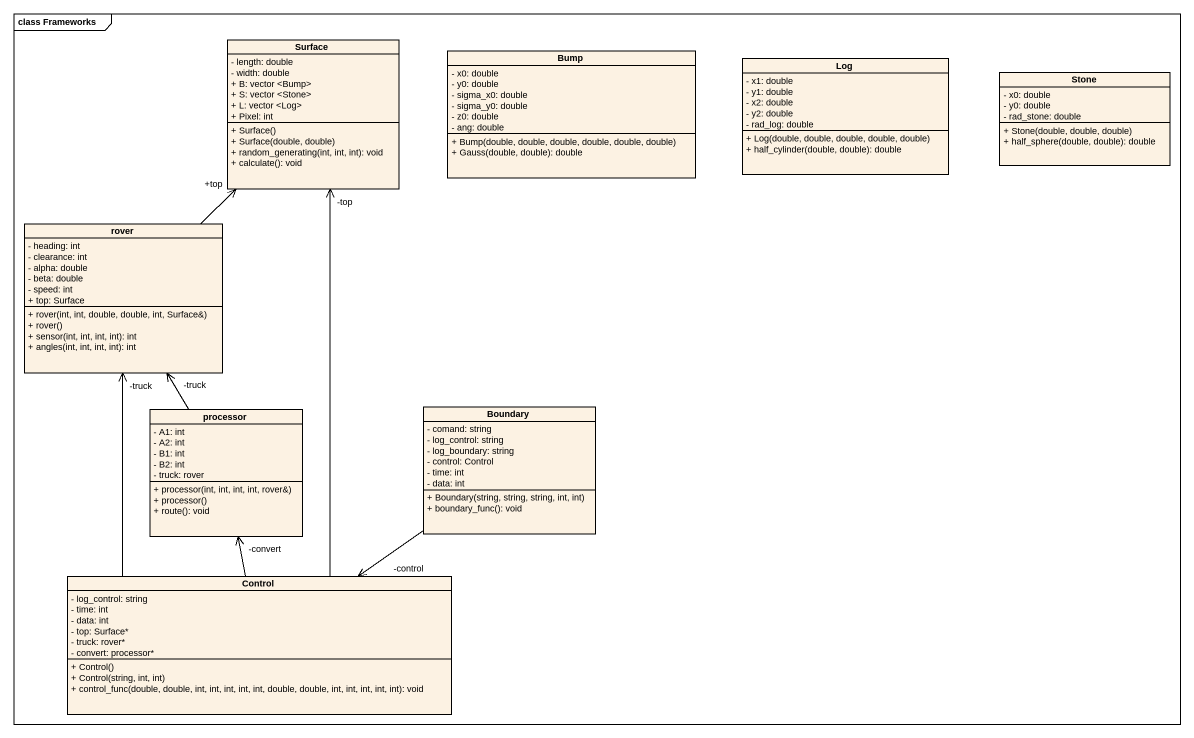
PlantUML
@startuml
mainframe class Frameworks
hide circle
hide empty members
skinparam classAttributeIconSize 0
class Surface {
  - length: double
  - width: double
  + B: vector <Bump>
  + S: vector <Stone>
  + L: vector <Log>
  + Pixel: int
  + Surface()
  + Surface(double, double)
  + random_generating(int, int, int): void
  + calculate(): void
}
class Bump {
  - x0: double
  - y0: double
  - sigma_x0: double
  - sigma_y0: double
  - z0: double
  - ang: double
  + Bump(double, double, double, double, double, double)
  + Gauss(double, double): double
}
class Log {
  - x1: double
  - y1: double
  - x2: double
  - y2: double
  - rad_log: double
  + Log(double, double, double, double, double)
  + half_cylinder(double, double): double
}
class Stone {
  - x0: double
  - y0: double
  - rad_stone: double
  + Stone(double, double, double)
  + half_sphere(double, double): double
}
class rover {
  - heading: int
  - clearance: int
  - alpha: double
  - beta: double
  - speed: int
  + top: Surface
  + rover(int, int, double, double, int, Surface&)
  + rover()
  + sensor(int, int, int, int): int
  + angles(int, int, int, int): int
}
class processor {
  - A1: int
  - A2: int
  - B1: int
  - B2: int
  - truck: rover
  + processor(int, int, int, int, rover&)
  + processor()
  + route(): void
}
class "Boundary" as Boundary_ {
  - comand: string
  - log_control: string
  - log_boundary: string
  - control: Control
  - time: int
  - data: int
  + Boundary(string, string, string, int, int)
  + boundary_func(): void
}
class "Control" as Control_ {
  - log_control: string
  - time: int
  - data: int
  - top: Surface*
  - truck: rover*
  - convert: processor*
  + Control()
  + Control(string, int, int)
  + control_func(double, double, int, int, int, int, int, double, double, int, int, int, int, int): void
}
rover -up-> "+top" Surface
processor -up-> "-truck" rover
Boundary_ --> "-control" Control_
Control_ -up-> "-top" Surface
Control_ -up-> "-truck" rover
Control_ -up-> "-convert" processor
@enduml
